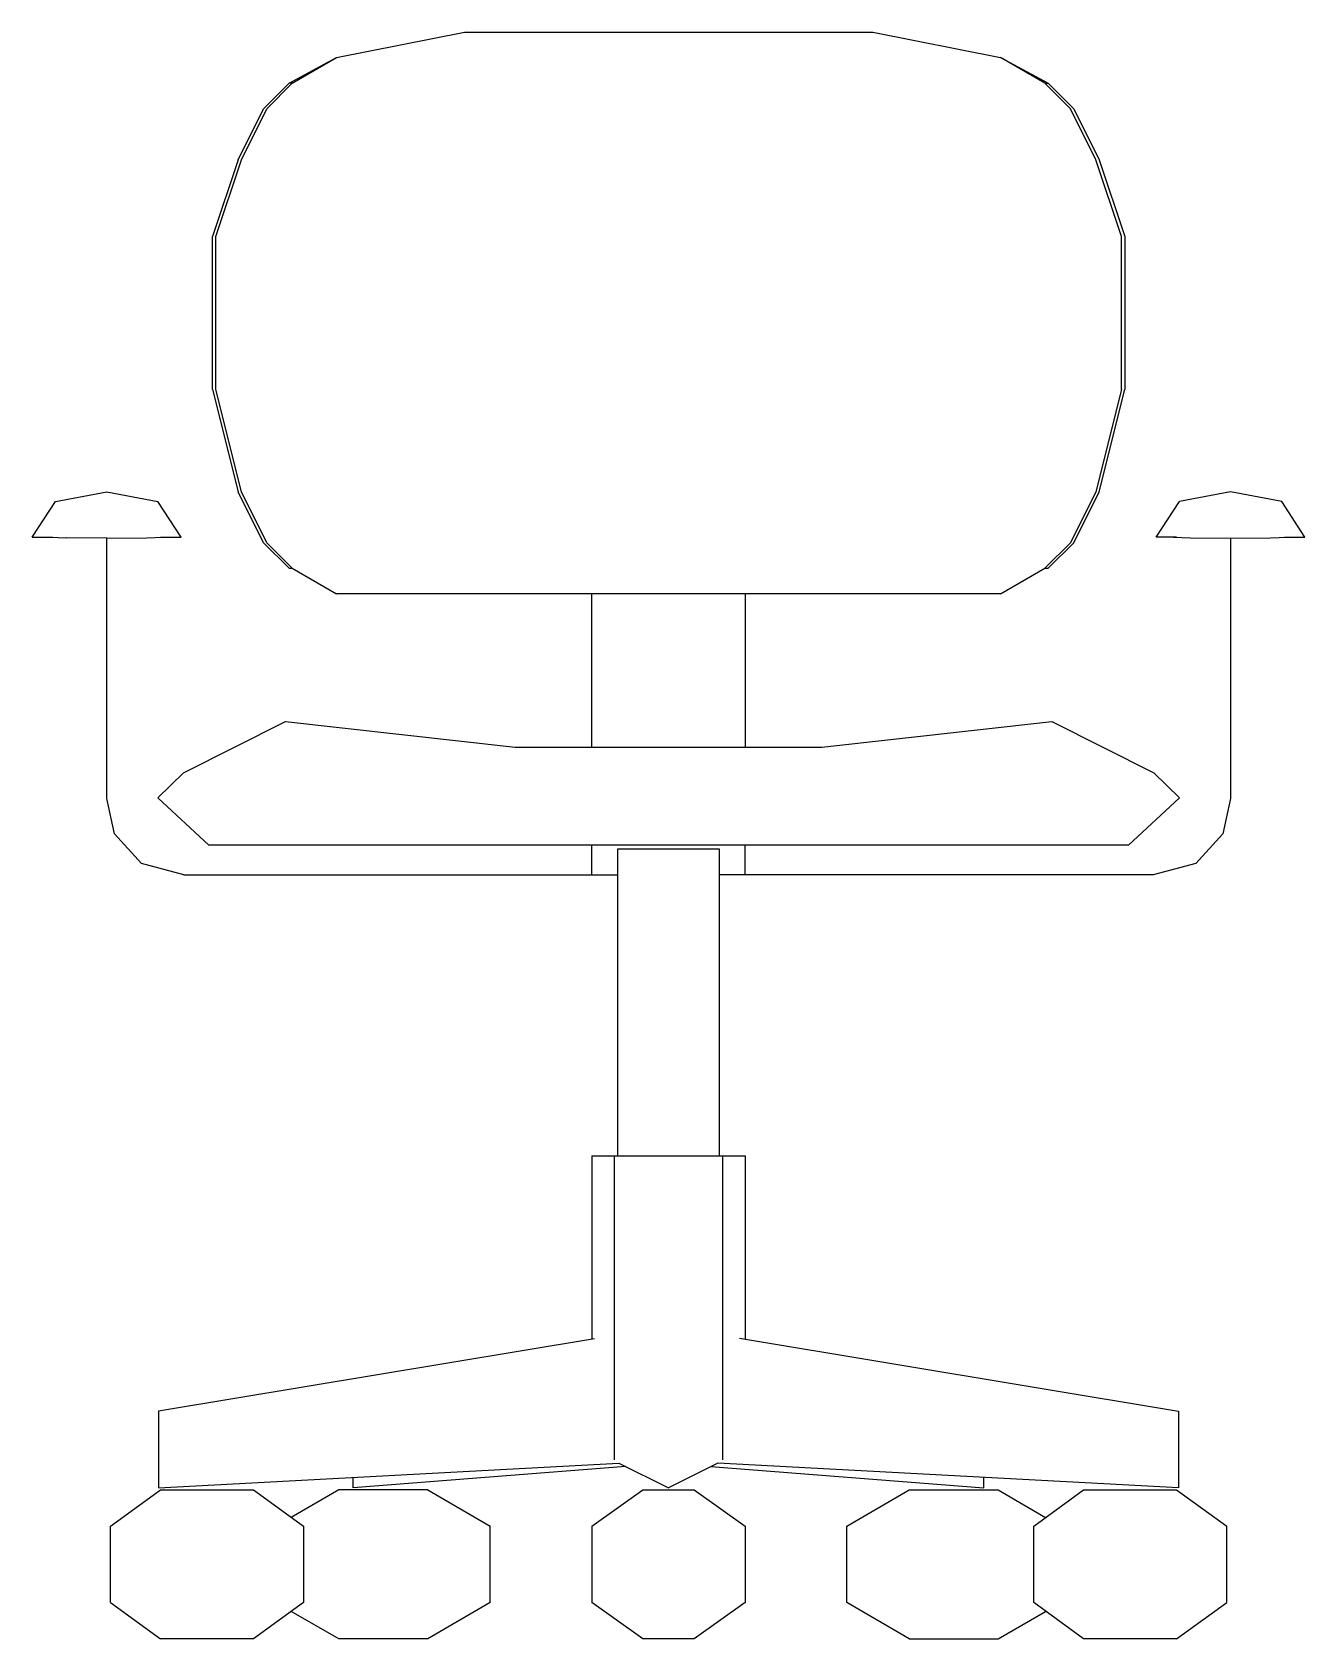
# Model space of a CAD drawing. Extents: x -0.316 to 0.316, y 0 to 0.799.
import ezdxf

# ---------------------------------------------------------------- set-up
doc = ezdxf.new("R2010")
doc.units = 0
doc.header["$LTSCALE"] = 2
doc.layers.get('0').update_dxf_attribs({"linetype": 'CONTINUOUS'})

msp = doc.modelspace()

# ---------------------------------------------------------------- linework, layer by layer
at = {"color": 0, "linetype": 'BYBLOCK'}
for p, q in [((-0.165, 0.78636), (-0.10148, 0.79902)), ((-0.10148, 0.79902), (0.10163, 0.79902)), ((0.10163, 0.79902), (0.16515, 0.78636)), ((-0.18862, 0.77361), (-0.165, 0.78636)), ((-0.18712, 0.77361), (-0.165, 0.78636)), ((0.16515, 0.78636), (0.18877, 0.77361)), ((0.18712, 0.77361), (0.16515, 0.78636)), ((-0.18862, 0.77361), (-0.20132, 0.76095)), ((-0.19968, 0.76095), (-0.18712, 0.77361)), ((-0.18712, 0.77361), (-0.18862, 0.77361)), ((0.19983, 0.76095), (0.18712, 0.77361)), ((0.18712, 0.77361), (0.18877, 0.77361)), ((0.18877, 0.77361), (0.20147, 0.76095)), ((-0.21403, 0.73554), (-0.20132, 0.76095)), ((-0.21238, 0.73554), (-0.19968, 0.76095)), ((0.21253, 0.73554), (0.19983, 0.76095)), ((0.20147, 0.76095), (0.21418, 0.73554)), ((-0.21403, 0.73554), (-0.22673, 0.69738)), ((-0.22509, 0.69738), (-0.21238, 0.73554)), ((0.22524, 0.69738), (0.21253, 0.73554)), ((0.21418, 0.73554), (0.22688, 0.69738)), ((-0.22673, 0.62126), (-0.22673, 0.69738)), ((-0.22509, 0.62126), (-0.22509, 0.69738)), ((0.22524, 0.62126), (0.22524, 0.69738)), ((0.22688, 0.69738), (0.22688, 0.62126)), ((-0.22673, 0.62126), (-0.21403, 0.57044)), ((-0.21238, 0.57044), (-0.22509, 0.62126)), ((0.22524, 0.62126), (0.21253, 0.57044)), ((0.21418, 0.57044), (0.22688, 0.62126)), ((-0.30475, 0.56556), (-0.27934, 0.57044)), ((-0.27934, 0.57044), (-0.25393, 0.56556)), ((-0.20132, 0.54503), (-0.21403, 0.57044)), ((-0.19968, 0.54503), (-0.21238, 0.57044)), ((0.21253, 0.57044), (0.19983, 0.54503)), ((0.20147, 0.54503), (0.21418, 0.57044)), ((0.27949, 0.57044), (0.25408, 0.56556)), ((0.3049, 0.56556), (0.27949, 0.57044)), ((-0.31641, 0.54782), (-0.30475, 0.56556)), ((-0.24228, 0.54782), (-0.25393, 0.56556)), ((0.24242, 0.54782), (0.25408, 0.56556)), ((0.31641, 0.54782), (0.3049, 0.56556)), ((-0.31641, 0.54782), (-0.30609, 0.54782)), ((-0.30774, 0.54782), (-0.29922, 0.54752)), ((-0.27934, 0.54742), (-0.29922, 0.54752)), ((-0.27934, 0.54742), (-0.25946, 0.54752)), ((-0.27934, 0.41799), (-0.27934, 0.54742)), ((-0.25946, 0.54752), (-0.25094, 0.54782)), ((-0.25259, 0.54782), (-0.24228, 0.54782)), ((-0.20132, 0.54503), (-0.18862, 0.53238)), ((-0.18712, 0.53238), (-0.19968, 0.54503)), ((0.19983, 0.54503), (0.18712, 0.53238)), ((0.18877, 0.53238), (0.20147, 0.54503)), ((0.25259, 0.54782), (0.24242, 0.54782)), ((0.25109, 0.54782), (0.25961, 0.54752)), ((0.25961, 0.54752), (0.27949, 0.54742)), ((0.27949, 0.54742), (0.29937, 0.54752)), ((0.27949, 0.54742), (0.27949, 0.41799)), ((0.29937, 0.54752), (0.30789, 0.54782)), ((0.30624, 0.54782), (0.31641, 0.54782)), ((-0.18862, 0.53238), (-0.18712, 0.53238)), ((-0.18712, 0.53238), (-0.165, 0.51962)), ((0.16515, 0.51962), (0.18712, 0.53238)), ((0.18712, 0.53238), (0.18877, 0.53238)), ((0.16515, 0.51962), (-0.165, 0.51962)), ((-0.03811, 0.4434), (-0.03811, 0.51962)), ((0.03811, 0.51962), (0.03811, 0.4434)), ((-0.24123, 0.43074), (-0.19041, 0.45615)), ((-0.19041, 0.45615), (-0.07622, 0.4434)), ((0.07622, 0.4434), (0.19056, 0.45615)), ((0.19056, 0.45615), (0.24138, 0.43074)), ((-0.07622, 0.4434), (0.07622, 0.4434)), ((-0.25393, 0.41819), (-0.24123, 0.43074)), ((0.24138, 0.43074), (0.25408, 0.41819)), ((-0.27546, 0.40026), (-0.27934, 0.41799)), ((-0.22852, 0.39477), (-0.25393, 0.41819)), ((0.25408, 0.41819), (0.22867, 0.39477)), ((0.27949, 0.41799), (0.27561, 0.40026)), ((-0.262, 0.38561), (-0.27546, 0.40026)), ((0.27561, 0.40026), (0.26215, 0.38561)), ((0.22867, 0.39477), (-0.22852, 0.39477)), ((-0.03811, 0.37993), (-0.03811, 0.39477)), ((0.02541, 0.39268), (-0.02541, 0.39268)), ((-0.02541, 0.39268), (-0.02541, 0.24023)), ((0.02541, 0.24023), (0.02541, 0.39268)), ((0.03811, 0.37993), (0.03811, 0.39477)), ((-0.24093, 0.37993), (-0.262, 0.38561)), ((0.26215, 0.38561), (0.24093, 0.37993)), ((-0.24093, 0.37993), (-0.02541, 0.37993)), ((0.24093, 0.37993), (0.02541, 0.37993)), ((-0.03811, 0.24023), (0.03811, 0.24023)), ((-0.03811, 0.24023), (-0.03811, 0.14896)), ((-0.0269, 0.08898), (-0.0269, 0.24023)), ((0.02705, 0.08898), (0.02705, 0.24023)), ((0.03811, 0.24023), (0.03811, 0.14896)), ((-0.03677, 0.14916), (-0.25363, 0.11329)), ((0.03527, 0.14946), (0.25363, 0.11329)), ((-0.25363, 0.11329), (-0.25363, 0.07513)), ((0.25363, 0.11329), (0.25363, 0.07513)), ((-0.25363, 0.07513), (-0.02466, 0.08738)), ((-0.02122, 0.08569), (-0.15678, 0.07513)), ((-0.15678, 0.07513), (-0.15678, 0.08031)), ((-0.02466, 0.08738), (0, 0.07513)), ((0.02451, 0.08738), (0, 0.07513)), ((0.02107, 0.08569), (0.15678, 0.07513)), ((0.25363, 0.07513), (0.02451, 0.08738)), ((0.15678, 0.07513), (0.15678, 0.08031)), ((-0.2774, 0.0561), (-0.25259, 0.07403)), ((-0.25259, 0.07403), (-0.2064, 0.07403)), ((-0.2064, 0.07403), (-0.18144, 0.0561)), ((-0.16396, 0.07403), (-0.18757, 0.06038)), ((-0.11972, 0.07403), (-0.16396, 0.07403)), ((-0.11972, 0.07403), (-0.08863, 0.0561)), ((-0.03811, 0.0561), (-0.0127, 0.07403)), ((-0.0127, 0.07403), (0.0127, 0.07403)), ((0.0127, 0.07403), (0.03811, 0.0561)), ((0.08863, 0.0561), (0.11972, 0.07403)), ((0.11972, 0.07403), (0.16396, 0.07403)), ((0.16396, 0.07403), (0.18742, 0.06038)), ((0.18159, 0.0561), (0.2064, 0.07403)), ((0.2064, 0.07403), (0.25259, 0.07403)), ((0.25259, 0.07403), (0.27755, 0.0561)), ((-0.2774, 0.01803), (-0.2774, 0.0561)), ((-0.18144, 0.0561), (-0.18144, 0.01803)), ((-0.08863, 0.01803), (-0.08863, 0.0561)), ((-0.03811, 0.0561), (-0.03811, 0.01803)), ((0.03811, 0.0561), (0.03811, 0.01803)), ((0.08863, 0.01803), (0.08863, 0.0561)), ((0.18159, 0.01803), (0.18159, 0.0561)), ((0.27755, 0.01803), (0.27755, 0.0561)), ((-0.2774, 0.01803), (-0.25259, 0)), ((-0.18144, 0.01803), (-0.2064, 0)), ((-0.08863, 0.01803), (-0.11972, 0)), ((-0.0127, 0), (-0.03811, 0.01803)), ((0.03811, 0.01803), (0.0127, 0)), ((0.11972, 0), (0.08863, 0.01803)), ((0.2064, 0), (0.18159, 0.01803)), ((0.25259, 0), (0.27755, 0.01803)), ((-0.16396, 0), (-0.18757, 0.01365)), ((0.16396, 0), (0.18742, 0.01365)), ((-0.2064, 0), (-0.25259, 0)), ((-0.11972, 0), (-0.16396, 0)), ((0.0127, 0), (-0.0127, 0)), ((0.11972, 0), (0.16396, 0)), ((0.25259, 0), (0.2064, 0))]:
    msp.add_line(p, q, dxfattribs=at)

doc.saveas('drawing.dxf')
